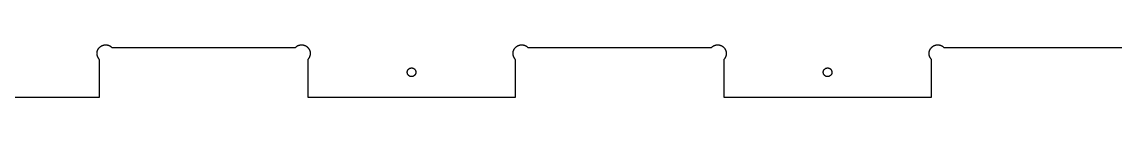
# Model space of a CAD drawing. Extents: x 0 to 96, y 0 to 48.
# Drawn here: x 32.27 to 48.05, y 3.55 to 4.31 of the extents above; entities that cross this region are included whole.
import ezdxf

# ---------------------------------------------------------------- set-up
doc = ezdxf.new("R2010")
doc.units = 0
doc.layers.add('Layer_1', color=7, linetype='CONTINUOUS')

msp = doc.modelspace()

# ---------------------------------------------------------------- linework, layer by layer
at = {"layer": 'Layer_1', "color": 7}
for p, q in [((33.378492, 4.259697), (33.381721, 4.263831)), ((33.381721, 4.263831), (33.385068, 4.267847)), ((33.385068, 4.267847), (33.388611, 4.271666)), ((33.388611, 4.271666), (33.392351, 4.275367)), ((33.392351, 4.275367), (33.39617, 4.27891)), ((33.39617, 4.27891), (33.400185, 4.282296)), ((33.400185, 4.282296), (33.404319, 4.285524)), ((33.404319, 4.285524), (33.408571, 4.288556)), ((33.408571, 4.288556), (33.412981, 4.29139)), ((33.412981, 4.29139), (33.417469, 4.294068)), ((33.417469, 4.294068), (33.422114, 4.296548)), ((33.422114, 4.296548), (33.4268, 4.298831)), ((33.4268, 4.298831), (33.431602, 4.300878)), ((33.431602, 4.300878), (33.436524, 4.302768)), ((33.436524, 4.302768), (33.441484, 4.304461)), ((33.441484, 4.304461), (33.446484, 4.305918)), ((33.446484, 4.305918), (33.451563, 4.307138)), ((33.451563, 4.307138), (33.456721, 4.308204)), ((33.456721, 4.308201), (33.461879, 4.30899)), ((33.461879, 4.308989), (33.467075, 4.309622)), ((33.467075, 4.309619), (33.472311, 4.309974)), ((33.472311, 4.309973), (33.477548, 4.310173)), ((33.477548, 4.31017), (33.482784, 4.310059)), ((33.482784, 4.310091), (33.48802, 4.309813)), ((33.48802, 4.309816), (33.493217, 4.309338)), ((33.493217, 4.309343), (33.498413, 4.308632)), ((33.498413, 4.308634), (33.503571, 4.30769)), ((33.503571, 4.307689), (33.50865, 4.306548)), ((33.50865, 4.306548), (33.513729, 4.305209)), ((33.513729, 4.305209), (33.518729, 4.303634)), ((33.518729, 4.303634), (33.52365, 4.301862)), ((33.52365, 4.301862), (33.528492, 4.299894)), ((33.528492, 4.299894), (33.533257, 4.297689)), ((33.533257, 4.297689), (33.537902, 4.295327)), ((33.537902, 4.295327), (33.542469, 4.292768)), ((33.542469, 4.292768), (33.546918, 4.290012)), ((33.546918, 4.290012), (33.551249, 4.287059)), ((33.551249, 4.287059), (33.555461, 4.283949)), ((33.555461, 4.283949), (33.559517, 4.280642)), ((33.559517, 4.280642), (33.563453, 4.277178)), ((33.563453, 4.277178), (33.567232, 4.273556)), ((33.567232, 4.273556), (36.217627, 4.273556)), ((36.217627, 4.273556), (36.219477, 4.275367)), ((36.219477, 4.275367), (36.223335, 4.27891)), ((36.223335, 4.27891), (36.227351, 4.282296)), ((36.227351, 4.282296), (36.231484, 4.285524)), ((36.231484, 4.285524), (36.235737, 4.288556)), ((36.235737, 4.288556), (36.240145, 4.29139)), ((36.240145, 4.29139), (36.244634, 4.294068)), ((36.244634, 4.294068), (36.24928, 4.296548)), ((36.24928, 4.296548), (36.253964, 4.298831)), ((36.253964, 4.298831), (36.258768, 4.300878)), ((36.258768, 4.300878), (36.26365, 4.302768)), ((36.26365, 4.302768), (36.268611, 4.304461)), ((36.268611, 4.304461), (36.27365, 4.305918)), ((36.27365, 4.305918), (36.278729, 4.307138)), ((36.278729, 4.307138), (36.283887, 4.308204)), ((36.283887, 4.308201), (36.289043, 4.30899)), ((36.289043, 4.308989), (36.294241, 4.309622)), ((36.294241, 4.309619), (36.299477, 4.309974)), ((36.299477, 4.309973), (36.304713, 4.310173)), ((36.304713, 4.31017), (36.307311, 4.31017)), ((36.307311, 4.31017), (36.312548, 4.30997)), ((36.312548, 4.309973), (36.317783, 4.309618)), ((36.317783, 4.309619), (36.322981, 4.308986)), ((36.322981, 4.308989), (36.328138, 4.3082)), ((36.328138, 4.308201), (36.333295, 4.307134)), ((36.333295, 4.307138), (36.338374, 4.305918)), ((36.338374, 4.305918), (36.343374, 4.304461)), ((36.343374, 4.304461), (36.348335, 4.302768)), ((36.348335, 4.302768), (36.353257, 4.300878)), ((36.353257, 4.300878), (36.35806, 4.298831)), ((36.35806, 4.298831), (36.362744, 4.296548)), ((36.362744, 4.296548), (36.36739, 4.294068)), ((36.36739, 4.294068), (36.371879, 4.29139)), ((36.371879, 4.29139), (36.376288, 4.288556)), ((36.376288, 4.288556), (36.38054, 4.285524)), ((36.38054, 4.285524), (36.384673, 4.282296)), ((36.384673, 4.282296), (36.388689, 4.27891)), ((36.388689, 4.27891), (36.392508, 4.275367)), ((36.392508, 4.275367), (36.396249, 4.271666)), ((36.396249, 4.271666), (36.399792, 4.267847)), ((36.399792, 4.267847), (36.403138, 4.263831)), ((36.403138, 4.263831), (36.406367, 4.259697)), ((39.38243, 4.259697), (39.385658, 4.263831)), ((39.385658, 4.263831), (39.389004, 4.267847)), ((39.389004, 4.267847), (39.392548, 4.271666)), ((39.392548, 4.271666), (39.396288, 4.275367)), ((39.396288, 4.275367), (39.400107, 4.27891)), ((39.400107, 4.27891), (39.404122, 4.282296)), ((39.404122, 4.282296), (39.408257, 4.285524)), ((39.408257, 4.285524), (39.412508, 4.288556)), ((39.412508, 4.288556), (39.416918, 4.29139)), ((39.416918, 4.29139), (39.421405, 4.294068)), ((39.421405, 4.294068), (39.426051, 4.296548)), ((39.426051, 4.296548), (39.430737, 4.298831)), ((39.430737, 4.298831), (39.43554, 4.300878)), ((39.43554, 4.300878), (39.440461, 4.302768)), ((39.440461, 4.302768), (39.445422, 4.304461)), ((39.445422, 4.304461), (39.450422, 4.305918)), ((39.450422, 4.305918), (39.4555, 4.307138)), ((39.4555, 4.307138), (39.460658, 4.308204)), ((39.460658, 4.308201), (39.465815, 4.30899)), ((39.465815, 4.308989), (39.471012, 4.309622)), ((39.471012, 4.309619), (39.476249, 4.309974)), ((39.476249, 4.309973), (39.481484, 4.310173)), ((39.481484, 4.31017), (39.486721, 4.310059)), ((39.486721, 4.310091), (39.491957, 4.309813)), ((39.491957, 4.309816), (39.497154, 4.309338)), ((39.497154, 4.309343), (39.502351, 4.308632)), ((39.502351, 4.308634), (39.507508, 4.30769)), ((39.507508, 4.307689), (39.512587, 4.306548)), ((39.512587, 4.306548), (39.517665, 4.305209)), ((39.517665, 4.305209), (39.522665, 4.303634)), ((39.522665, 4.303634), (39.527587, 4.301862)), ((39.527587, 4.301862), (39.53243, 4.299894)), ((39.53243, 4.299894), (39.537193, 4.297689)), ((39.537193, 4.297689), (39.541839, 4.295327)), ((39.541839, 4.295327), (39.546405, 4.292768)), ((39.546405, 4.292768), (39.550854, 4.290012)), ((39.550854, 4.290012), (39.555185, 4.287059)), ((39.555185, 4.287059), (39.559398, 4.283949)), ((39.559398, 4.283949), (39.563453, 4.280642)), ((39.563453, 4.280642), (39.56739, 4.277178)), ((39.56739, 4.277178), (39.57117, 4.273556)), ((39.57117, 4.273556), (42.221563, 4.273556)), ((42.221563, 4.273556), (42.223413, 4.275367)), ((42.223413, 4.275367), (42.227272, 4.27891)), ((42.227272, 4.27891), (42.231288, 4.282296)), ((42.231288, 4.282296), (42.235422, 4.285524)), ((42.235422, 4.285524), (42.239673, 4.288556)), ((42.239673, 4.288556), (42.244083, 4.29139)), ((42.244083, 4.29139), (42.248571, 4.294068)), ((42.248571, 4.294068), (42.253217, 4.296548)), ((42.253217, 4.296548), (42.257902, 4.298831)), ((42.257902, 4.298831), (42.262705, 4.300878)), ((42.262705, 4.300878), (42.267587, 4.302768)), ((42.267587, 4.302768), (42.272548, 4.304461)), ((42.272548, 4.304461), (42.277587, 4.305918)), ((42.277587, 4.305918), (42.282665, 4.307138)), ((42.282665, 4.307138), (42.287823, 4.308204)), ((42.287823, 4.308201), (42.292981, 4.30899)), ((42.292981, 4.308989), (42.298178, 4.309622)), ((42.298178, 4.309619), (42.303413, 4.309974)), ((42.303413, 4.309973), (42.30865, 4.310173)), ((42.30865, 4.31017), (42.311249, 4.31017)), ((42.311249, 4.31017), (42.316484, 4.30997)), ((42.316484, 4.309973), (42.321721, 4.309618)), ((42.321721, 4.309619), (42.326918, 4.308986)), ((42.326918, 4.308989), (42.332075, 4.3082)), ((42.332075, 4.308201), (42.337232, 4.307134)), ((42.337232, 4.307138), (42.342311, 4.305918)), ((42.342311, 4.305918), (42.347311, 4.304461)), ((42.347311, 4.304461), (42.352272, 4.302768)), ((42.352272, 4.302768), (42.357193, 4.300878)), ((42.357193, 4.300878), (42.361997, 4.298831)), ((42.361997, 4.298831), (42.366681, 4.296548)), ((42.366681, 4.296548), (42.371327, 4.294068)), ((42.371327, 4.294068), (42.375815, 4.29139)), ((42.375815, 4.29139), (42.380224, 4.288556)), ((42.380224, 4.288556), (42.384477, 4.285524)), ((42.384477, 4.285524), (42.388611, 4.282296)), ((42.388611, 4.282296), (42.392627, 4.27891)), ((42.392627, 4.27891), (42.396445, 4.275367)), ((42.396445, 4.275367), (42.400185, 4.271666)), ((42.400185, 4.271666), (42.403729, 4.267847)), ((42.403729, 4.267847), (42.407075, 4.263831)), ((42.407075, 4.263831), (42.410303, 4.259697)), ((45.386367, 4.259697), (45.389594, 4.263831)), ((45.389594, 4.263831), (45.392941, 4.267847)), ((45.392941, 4.267847), (45.396484, 4.271666)), ((45.396484, 4.271666), (45.400224, 4.275367)), ((45.400224, 4.275367), (45.404043, 4.27891)), ((45.404043, 4.27891), (45.40806, 4.282296)), ((45.40806, 4.282296), (45.412193, 4.285524)), ((45.412193, 4.285524), (45.416445, 4.288556)), ((45.416445, 4.288556), (45.420854, 4.29139)), ((45.420854, 4.29139), (45.425343, 4.294068)), ((45.425343, 4.294068), (45.429989, 4.296548)), ((45.429989, 4.296548), (45.434673, 4.298831)), ((45.434673, 4.298831), (45.439477, 4.300878)), ((45.439477, 4.300878), (45.444398, 4.302768)), ((45.444398, 4.302768), (45.449359, 4.304461)), ((45.449359, 4.304461), (45.454359, 4.305918)), ((45.454359, 4.305918), (45.459438, 4.307138)), ((45.459438, 4.307138), (45.464594, 4.308204)), ((45.464594, 4.308201), (45.469752, 4.30899)), ((45.469752, 4.308989), (45.474949, 4.309622)), ((45.474949, 4.309619), (45.480185, 4.309974)), ((45.480185, 4.309973), (45.485422, 4.310173)), ((45.485422, 4.31017), (45.490658, 4.310059)), ((45.490658, 4.310091), (45.495894, 4.309813)), ((45.495894, 4.309816), (45.501091, 4.309338)), ((45.501091, 4.309343), (45.506288, 4.308632)), ((45.506288, 4.308634), (45.511445, 4.30769)), ((45.511445, 4.307689), (45.516524, 4.306548)), ((45.516524, 4.306548), (45.521603, 4.305209)), ((45.521603, 4.305209), (45.526603, 4.303634)), ((45.526603, 4.303634), (45.531524, 4.301862)), ((45.531524, 4.301862), (45.536367, 4.299894)), ((45.536367, 4.299894), (45.54113, 4.297689)), ((45.54113, 4.297689), (45.545775, 4.295327)), ((45.545775, 4.295327), (45.550343, 4.292768)), ((45.550343, 4.292768), (45.554792, 4.290012)), ((45.554792, 4.290012), (45.559122, 4.287059)), ((45.559122, 4.287059), (45.563335, 4.283949)), ((45.563335, 4.283949), (45.56739, 4.280642)), ((45.56739, 4.280642), (45.571327, 4.277178)), ((45.571327, 4.277178), (45.575107, 4.273556)), ((45.575107, 4.273556), (48.225303, 4.273556)), ((33.353925, 4.181232), (33.353814, 4.186469)), ((33.353847, 4.186469), (33.354002, 4.191706)), ((33.354201, 4.175997), (33.353923, 4.181232)), ((33.354004, 4.191706), (33.354393, 4.196941)), ((33.354673, 4.1708), (33.354195, 4.175997)), ((33.354398, 4.196941), (33.354987, 4.202138)), ((33.355382, 4.165602), (33.354671, 4.1708)), ((33.354989, 4.202138), (33.355811, 4.207296)), ((33.356327, 4.160446), (33.355382, 4.165602)), ((33.355815, 4.207296), (33.356882, 4.212413)), ((33.357469, 4.155367), (33.356327, 4.160446)), ((33.356879, 4.212413), (33.358099, 4.217532)), ((33.358808, 4.150288), (33.357469, 4.155367)), ((33.358099, 4.217532), (33.359555, 4.222532)), ((33.360382, 4.145288), (33.358808, 4.150288)), ((33.359555, 4.222532), (33.361249, 4.227492)), ((33.362154, 4.140367), (33.360382, 4.145288)), ((33.361249, 4.227492), (33.363099, 4.232374)), ((33.364122, 4.135524), (33.362154, 4.140367)), ((33.363099, 4.232374), (33.365185, 4.237217)), ((33.366327, 4.13076), (33.364122, 4.135524)), ((33.365185, 4.237217), (33.367469, 4.241902)), ((33.368689, 4.126076), (33.366327, 4.13076)), ((33.367469, 4.241902), (33.369949, 4.246508)), ((33.371249, 4.121548), (33.368689, 4.126076)), ((33.369949, 4.246508), (33.372627, 4.251036)), ((33.374004, 4.117099), (33.371249, 4.121548)), ((33.372627, 4.251036), (33.375461, 4.255406)), ((33.376957, 4.112768), (33.374004, 4.117099)), ((33.375461, 4.255406), (33.378492, 4.259697)), ((33.380068, 4.108556), (33.376957, 4.112768)), ((33.383374, 4.1045), (33.380068, 4.108556)), ((33.386839, 4.100563), (33.383374, 4.1045)), ((36.401484, 4.1045), (36.39802, 4.100563)), ((36.404792, 4.108556), (36.401484, 4.1045)), ((36.407902, 4.112768), (36.404792, 4.108556)), ((36.406367, 4.259697), (36.409398, 4.255406)), ((36.410854, 4.117099), (36.407902, 4.112768)), ((36.409398, 4.255406), (36.412232, 4.251036)), ((36.413611, 4.121548), (36.410854, 4.117099)), ((36.412232, 4.251036), (36.41491, 4.246508)), ((36.41617, 4.126076), (36.413611, 4.121548)), ((36.41491, 4.246508), (36.41739, 4.241902)), ((36.418532, 4.13076), (36.41617, 4.126076)), ((36.41739, 4.241902), (36.419673, 4.237217)), ((36.420737, 4.135524), (36.418532, 4.13076)), ((36.419673, 4.237217), (36.42176, 4.232374)), ((36.422705, 4.140367), (36.420737, 4.135524)), ((36.42176, 4.232374), (36.423611, 4.227492)), ((36.424477, 4.145288), (36.422705, 4.140367)), ((36.423611, 4.227492), (36.425303, 4.222532)), ((36.426051, 4.150288), (36.424477, 4.145288)), ((36.425303, 4.222532), (36.42676, 4.217532)), ((36.42739, 4.155367), (36.426051, 4.150288)), ((36.42676, 4.217532), (36.427981, 4.212413)), ((36.428532, 4.160446), (36.42739, 4.155367)), ((36.427981, 4.212413), (36.429048, 4.207296)), ((36.429477, 4.165602), (36.428532, 4.160446)), ((36.429043, 4.207296), (36.429865, 4.202138)), ((36.430185, 4.1708), (36.429474, 4.165602)), ((36.42987, 4.202138), (36.430459, 4.196941)), ((36.430658, 4.175997), (36.43018, 4.1708)), ((36.430461, 4.196941), (36.43085, 4.191706)), ((36.430933, 4.181232), (36.430655, 4.175997)), ((36.430854, 4.191706), (36.43101, 4.186469)), ((36.431012, 4.186469), (36.430901, 4.181232)), ((39.357862, 4.181232), (39.357751, 4.186469)), ((39.357784, 4.186469), (39.35794, 4.191706)), ((39.358138, 4.175997), (39.35786, 4.181232)), ((39.357941, 4.191706), (39.35833, 4.196941)), ((39.358611, 4.1708), (39.358133, 4.175997)), ((39.358335, 4.196941), (39.358924, 4.202138)), ((39.359319, 4.165602), (39.358608, 4.1708)), ((39.358925, 4.202138), (39.359748, 4.207296)), ((39.360264, 4.160446), (39.35932, 4.165602)), ((39.359752, 4.207296), (39.360819, 4.212413)), ((39.361405, 4.155367), (39.360264, 4.160446)), ((39.360815, 4.212413), (39.362035, 4.217532)), ((39.362744, 4.150288), (39.361405, 4.155367)), ((39.362035, 4.217532), (39.363492, 4.222532)), ((39.364319, 4.145288), (39.362744, 4.150288)), ((39.363492, 4.222532), (39.365185, 4.227492)), ((39.366091, 4.140367), (39.364319, 4.145288)), ((39.365185, 4.227492), (39.367035, 4.232374)), ((39.36806, 4.135524), (39.366091, 4.140367)), ((39.367035, 4.232374), (39.369122, 4.237217)), ((39.370264, 4.13076), (39.36806, 4.135524)), ((39.369122, 4.237217), (39.371405, 4.241902)), ((39.372627, 4.126076), (39.370264, 4.13076)), ((39.371405, 4.241902), (39.373887, 4.246508)), ((39.375185, 4.121548), (39.372627, 4.126076)), ((39.373887, 4.246508), (39.376563, 4.251036)), ((39.377941, 4.117099), (39.375185, 4.121548)), ((39.376563, 4.251036), (39.379398, 4.255406)), ((39.380894, 4.112768), (39.377941, 4.117099)), ((39.379398, 4.255406), (39.38243, 4.259697)), ((39.384004, 4.108556), (39.380894, 4.112768)), ((39.387311, 4.1045), (39.384004, 4.108556)), ((39.390775, 4.100563), (39.387311, 4.1045)), ((42.405422, 4.1045), (42.401957, 4.100563)), ((42.408729, 4.108556), (42.405422, 4.1045)), ((42.411839, 4.112768), (42.408729, 4.108556)), ((42.410303, 4.259697), (42.413335, 4.255406)), ((42.414792, 4.117099), (42.411839, 4.112768)), ((42.413335, 4.255406), (42.41617, 4.251036)), ((42.417548, 4.121548), (42.414792, 4.117099)), ((42.41617, 4.251036), (42.418847, 4.246508)), ((42.420107, 4.126076), (42.417548, 4.121548)), ((42.418847, 4.246508), (42.421327, 4.241902)), ((42.422469, 4.13076), (42.420107, 4.126076)), ((42.421327, 4.241902), (42.423611, 4.237217)), ((42.424673, 4.135524), (42.422469, 4.13076)), ((42.423611, 4.237217), (42.425698, 4.232374)), ((42.426642, 4.140367), (42.424673, 4.135524)), ((42.425698, 4.232374), (42.427548, 4.227492)), ((42.428413, 4.145288), (42.426642, 4.140367)), ((42.427548, 4.227492), (42.429241, 4.222532)), ((42.429989, 4.150288), (42.428413, 4.145288)), ((42.429241, 4.222532), (42.430698, 4.217532)), ((42.431327, 4.155367), (42.429989, 4.150288)), ((42.430698, 4.217532), (42.431918, 4.212413)), ((42.432469, 4.160446), (42.431327, 4.155367)), ((42.431918, 4.212413), (42.432984, 4.207296)), ((42.433413, 4.165602), (42.432469, 4.160446)), ((42.432981, 4.207296), (42.433803, 4.202138)), ((42.434122, 4.1708), (42.433411, 4.165602)), ((42.433808, 4.202138), (42.434397, 4.196941)), ((42.434594, 4.175997), (42.434117, 4.1708)), ((42.434398, 4.196941), (42.434787, 4.191706)), ((42.43487, 4.181232), (42.434592, 4.175997)), ((42.434792, 4.191706), (42.434948, 4.186469)), ((42.434949, 4.186469), (42.434838, 4.181232)), ((45.3618, 4.181232), (45.361689, 4.186469)), ((45.361721, 4.186469), (45.361877, 4.191706)), ((45.362075, 4.175997), (45.361798, 4.181232)), ((45.361879, 4.191706), (45.362268, 4.196941)), ((45.362548, 4.1708), (45.36207, 4.175997)), ((45.362272, 4.196941), (45.362861, 4.202138)), ((45.363257, 4.165602), (45.362545, 4.1708)), ((45.362862, 4.202138), (45.363684, 4.207296)), ((45.364201, 4.160446), (45.363257, 4.165602)), ((45.363689, 4.207296), (45.364755, 4.212413)), ((45.365343, 4.155367), (45.364201, 4.160446)), ((45.364752, 4.212413), (45.365973, 4.217532)), ((45.366681, 4.150288), (45.365343, 4.155367)), ((45.365973, 4.217532), (45.36743, 4.222532)), ((45.368257, 4.145288), (45.366681, 4.150288)), ((45.36743, 4.222532), (45.369122, 4.227492)), ((45.370028, 4.140367), (45.368257, 4.145288)), ((45.369122, 4.227492), (45.370973, 4.232374)), ((45.371997, 4.135524), (45.370028, 4.140367)), ((45.370973, 4.232374), (45.37306, 4.237217)), ((45.374201, 4.13076), (45.371997, 4.135524)), ((45.37306, 4.237217), (45.375343, 4.241902)), ((45.376563, 4.126076), (45.374201, 4.13076)), ((45.375343, 4.241902), (45.377823, 4.246508)), ((45.379122, 4.121548), (45.376563, 4.126076)), ((45.377823, 4.246508), (45.3805, 4.251036)), ((45.381879, 4.117099), (45.379122, 4.121548)), ((45.3805, 4.251036), (45.383335, 4.255406)), ((45.384831, 4.112768), (45.381879, 4.117099)), ((45.383335, 4.255406), (45.386367, 4.259697)), ((45.387941, 4.108556), (45.384831, 4.112768)), ((45.391249, 4.1045), (45.387941, 4.108556)), ((45.394713, 4.100563), (45.391249, 4.1045)), ((33.390461, 4.096783), (33.386839, 4.100563)), ((33.390461, 3.554816), (33.390461, 4.096783)), ((36.39802, 4.100563), (36.394398, 4.096783)), ((36.394398, 4.096783), (36.394398, 3.554816)), ((37.83743, 3.941981), (37.83928, 3.945446)), ((37.83928, 3.945446), (37.841367, 3.948752)), ((37.841367, 3.948752), (37.843611, 3.951981)), ((37.843611, 3.951981), (37.846091, 3.955012)), ((37.846091, 3.955012), (37.848768, 3.957926)), ((37.848768, 3.957926), (37.851603, 3.960642)), ((37.851603, 3.960642), (37.854594, 3.963162)), ((37.854594, 3.963162), (37.857744, 3.965484)), ((37.857744, 3.965484), (37.861051, 3.96765)), ((37.861051, 3.96765), (37.864477, 3.969579)), ((37.864477, 3.969579), (37.867981, 3.971272)), ((37.867981, 3.971272), (37.871642, 3.972768)), ((37.871642, 3.972768), (37.875343, 3.974028)), ((37.875343, 3.974028), (37.879122, 3.975017)), ((37.879122, 3.975012), (37.882981, 3.975801)), ((37.882981, 3.9758), (37.886879, 3.976356)), ((37.886879, 3.976351), (37.890815, 3.976629)), ((37.890815, 3.976627), (37.894713, 3.976627)), ((37.894713, 3.976666), (37.89865, 3.976466)), ((37.89865, 3.976469), (37.902548, 3.975991)), ((37.902548, 3.975997), (37.906405, 3.97533)), ((37.906405, 3.975327), (37.910224, 3.974382)), ((37.910224, 3.974382), (37.913964, 3.973201)), ((37.913964, 3.973201), (37.917627, 3.971783)), ((37.917627, 3.971783), (37.921209, 3.97017)), ((37.921209, 3.97017), (37.924673, 3.968319)), ((37.924673, 3.968319), (37.92802, 3.966232)), ((37.92802, 3.966232), (37.931209, 3.963949)), ((37.931209, 3.963949), (37.934241, 3.961508)), ((37.934241, 3.961508), (37.937154, 3.958831)), ((37.937154, 3.958831), (37.93987, 3.955997)), ((37.93987, 3.955997), (37.94239, 3.953004)), ((37.94239, 3.953004), (37.944752, 3.949854)), ((37.944752, 3.949854), (37.946879, 3.946548)), ((37.946879, 3.946548), (37.948808, 3.943122)), ((39.394398, 4.096783), (39.390775, 4.100563)), ((39.394398, 3.554816), (39.394398, 4.096783)), ((42.401957, 4.100563), (42.398335, 4.096783)), ((42.398335, 4.096783), (42.398335, 3.554816)), ((43.841367, 3.941981), (43.843217, 3.945446)), ((43.843217, 3.945446), (43.845303, 3.948752)), ((43.845303, 3.948752), (43.847548, 3.951981)), ((43.847548, 3.951981), (43.850028, 3.955012)), ((43.850028, 3.955012), (43.852705, 3.957926)), ((43.852705, 3.957926), (43.85554, 3.960642)), ((43.85554, 3.960642), (43.858532, 3.963162)), ((43.858532, 3.963162), (43.861681, 3.965484)), ((43.861681, 3.965484), (43.864989, 3.96765)), ((43.864989, 3.96765), (43.868413, 3.969579)), ((43.868413, 3.969579), (43.871918, 3.971272)), ((43.871918, 3.971272), (43.875579, 3.972768)), ((43.875579, 3.972768), (43.87928, 3.974028)), ((43.87928, 3.974028), (43.88306, 3.975017)), ((43.88306, 3.975012), (43.886918, 3.975801)), ((43.886918, 3.9758), (43.890815, 3.976356)), ((43.890815, 3.976351), (43.894752, 3.976629)), ((43.894752, 3.976627), (43.89865, 3.976627)), ((43.89865, 3.976666), (43.902587, 3.976466)), ((43.902587, 3.976469), (43.906484, 3.975991)), ((43.906484, 3.975997), (43.910343, 3.97533)), ((43.910343, 3.975327), (43.914162, 3.974382)), ((43.914162, 3.974382), (43.917902, 3.973201)), ((43.917902, 3.973201), (43.921563, 3.971783)), ((43.921563, 3.971783), (43.925145, 3.97017)), ((43.925145, 3.97017), (43.928611, 3.968319)), ((43.928611, 3.968319), (43.931957, 3.966232)), ((43.931957, 3.966232), (43.935145, 3.963949)), ((43.935145, 3.963949), (43.938178, 3.961508)), ((43.938178, 3.961508), (43.941091, 3.958831)), ((43.941091, 3.958831), (43.943808, 3.955997)), ((43.943808, 3.955997), (43.946327, 3.953004)), ((43.946327, 3.953004), (43.948689, 3.949854)), ((43.948689, 3.949854), (43.950815, 3.946548)), ((43.950815, 3.946548), (43.952744, 3.943122)), ((45.398335, 4.096783), (45.394713, 4.100563)), ((45.398335, 3.554816), (45.398335, 4.096783)), ((37.830933, 3.915484), (37.831133, 3.919421)), ((37.831249, 3.90765), (37.830971, 3.911548)), ((37.830973, 3.911548), (37.830973, 3.915484)), ((37.83113, 3.919421), (37.831608, 3.923319)), ((37.8318, 3.903752), (37.831244, 3.90765)), ((37.831602, 3.923319), (37.832269, 3.927178)), ((37.832548, 3.899894), (37.831803, 3.903752)), ((37.832272, 3.927178), (37.833217, 3.930997)), ((37.833571, 3.896114), (37.832549, 3.899894)), ((37.833217, 3.930997), (37.834398, 3.934737)), ((37.834831, 3.892374), (37.833571, 3.896114)), ((37.834398, 3.934737), (37.835815, 3.938398)), ((37.836327, 3.888752), (37.834831, 3.892374)), ((37.835815, 3.938398), (37.83743, 3.941981)), ((37.83802, 3.885209), (37.836327, 3.888752)), ((37.839949, 3.881783), (37.83802, 3.885209)), ((37.842075, 3.878516), (37.839949, 3.881783)), ((37.844438, 3.875367), (37.842075, 3.878516)), ((37.846957, 3.872374), (37.844438, 3.875367)), ((37.849673, 3.86954), (37.846957, 3.872374)), ((37.852587, 3.866862), (37.849673, 3.86954)), ((37.855619, 3.864382), (37.852587, 3.866862)), ((37.858808, 3.862138), (37.855619, 3.864382)), ((37.862154, 3.860051), (37.858808, 3.862138)), ((37.865619, 3.858201), (37.862154, 3.860051)), ((37.869201, 3.856548), (37.865619, 3.858201)), ((37.872862, 3.85517), (37.869201, 3.856548)), ((37.876603, 3.853989), (37.872862, 3.85517)), ((37.880422, 3.853043), (37.876603, 3.853988)), ((37.88428, 3.852334), (37.880422, 3.853046)), ((37.888178, 3.851902), (37.88428, 3.852336)), ((37.892114, 3.851706), (37.888178, 3.851906)), ((37.896012, 3.851744), (37.892114, 3.851744)), ((37.899949, 3.85202), (37.896012, 3.851742)), ((37.903847, 3.852571), (37.899949, 3.852016)), ((37.907665, 3.853319), (37.903847, 3.852574)), ((37.911484, 3.854343), (37.907665, 3.853321)), ((37.915185, 3.855602), (37.911484, 3.854343)), ((37.918847, 3.857099), (37.915185, 3.855602)), ((37.922351, 3.858792), (37.918847, 3.857099)), ((37.925775, 3.860721), (37.922351, 3.858792)), ((37.929083, 3.862847), (37.925775, 3.860721)), ((37.932232, 3.865209), (37.929083, 3.862847)), ((37.935224, 3.867729), (37.932232, 3.865209)), ((37.93806, 3.870446), (37.935224, 3.867729)), ((37.940737, 3.873319), (37.93806, 3.870446)), ((37.943178, 3.87639), (37.940737, 3.873319)), ((37.945461, 3.879579), (37.943178, 3.87639)), ((37.947548, 3.882926), (37.945461, 3.879579)), ((37.949398, 3.88639), (37.947548, 3.882926)), ((37.948808, 3.943122), (37.9505, 3.939579)), ((37.951012, 3.889973), (37.949398, 3.88639)), ((37.9505, 3.939579), (37.951997, 3.935957)), ((37.95243, 3.893634), (37.951012, 3.889973)), ((37.951997, 3.935957), (37.953257, 3.932257)), ((37.953611, 3.897374), (37.95243, 3.893634)), ((37.953257, 3.932257), (37.954279, 3.928438)), ((37.954555, 3.901193), (37.953611, 3.897374)), ((37.95428, 3.928438), (37.955024, 3.924619)), ((37.955224, 3.905051), (37.954558, 3.901193)), ((37.955028, 3.924619), (37.955583, 3.920721)), ((37.955698, 3.908949), (37.95522, 3.905051)), ((37.955579, 3.920721), (37.955857, 3.916783)), ((37.955894, 3.912887), (37.955694, 3.908949)), ((37.955854, 3.916783), (37.955854, 3.912887)), ((43.83487, 3.915484), (43.83507, 3.919421)), ((43.835185, 3.90765), (43.834908, 3.911548)), ((43.83491, 3.911548), (43.83491, 3.915484)), ((43.835068, 3.919421), (43.835545, 3.923319)), ((43.835737, 3.903752), (43.835181, 3.90765)), ((43.83554, 3.923319), (43.836207, 3.927178)), ((43.836484, 3.899894), (43.83574, 3.903752)), ((43.836209, 3.927178), (43.837153, 3.930997)), ((43.837508, 3.896114), (43.836485, 3.899894)), ((43.837154, 3.930997), (43.838335, 3.934737)), ((43.838768, 3.892374), (43.837508, 3.896114)), ((43.838335, 3.934737), (43.839752, 3.938398)), ((43.840264, 3.888752), (43.838768, 3.892374)), ((43.839752, 3.938398), (43.841367, 3.941981)), ((43.841957, 3.885209), (43.840264, 3.888752)), ((43.843887, 3.881783), (43.841957, 3.885209)), ((43.846012, 3.878516), (43.843887, 3.881783)), ((43.848374, 3.875367), (43.846012, 3.878516)), ((43.850894, 3.872374), (43.848374, 3.875367)), ((43.853611, 3.86954), (43.850894, 3.872374)), ((43.856524, 3.866862), (43.853611, 3.86954)), ((43.859555, 3.864382), (43.856524, 3.866862)), ((43.862744, 3.862138), (43.859555, 3.864382)), ((43.866091, 3.860051), (43.862744, 3.862138)), ((43.869555, 3.858201), (43.866091, 3.860051)), ((43.873138, 3.856548), (43.869555, 3.858201)), ((43.8768, 3.85517), (43.873138, 3.856548)), ((43.88054, 3.853989), (43.8768, 3.85517)), ((43.884359, 3.853043), (43.88054, 3.853988)), ((43.888217, 3.852334), (43.884359, 3.853046)), ((43.892114, 3.851902), (43.888217, 3.852336)), ((43.896051, 3.851706), (43.892114, 3.851906)), ((43.899949, 3.851744), (43.896051, 3.851744)), ((43.903887, 3.85202), (43.899949, 3.851742)), ((43.907784, 3.852571), (43.903887, 3.852016)), ((43.911603, 3.853319), (43.907784, 3.852574)), ((43.915422, 3.854343), (43.911603, 3.853321)), ((43.919122, 3.855602), (43.915422, 3.854343)), ((43.922784, 3.857099), (43.919122, 3.855602)), ((43.926288, 3.858792), (43.922784, 3.857099)), ((43.929713, 3.860721), (43.926288, 3.858792)), ((43.93302, 3.862847), (43.929713, 3.860721)), ((43.93617, 3.865209), (43.93302, 3.862847)), ((43.939162, 3.867729), (43.93617, 3.865209)), ((43.941997, 3.870446), (43.939162, 3.867729)), ((43.944673, 3.873319), (43.941997, 3.870446)), ((43.947114, 3.87639), (43.944673, 3.873319)), ((43.949398, 3.879579), (43.947114, 3.87639)), ((43.951484, 3.882926), (43.949398, 3.879579)), ((43.953335, 3.88639), (43.951484, 3.882926)), ((43.952744, 3.943122), (43.954438, 3.939579)), ((43.954949, 3.889973), (43.953335, 3.88639)), ((43.954438, 3.939579), (43.955933, 3.935957)), ((43.956367, 3.893634), (43.954949, 3.889973)), ((43.955933, 3.935957), (43.957193, 3.932257)), ((43.957548, 3.897374), (43.956367, 3.893634)), ((43.957193, 3.932257), (43.958215, 3.928438)), ((43.958492, 3.901193), (43.957548, 3.897374)), ((43.958217, 3.928438), (43.958961, 3.924619)), ((43.959162, 3.905051), (43.958495, 3.901193)), ((43.958964, 3.924619), (43.95952, 3.920721)), ((43.959634, 3.908949), (43.959157, 3.905051)), ((43.959517, 3.920721), (43.959794, 3.916783)), ((43.959831, 3.912887), (43.959631, 3.908949)), ((43.959792, 3.916783), (43.959792, 3.912887)), ((30.390461, 3.554816), (33.390461, 3.554816)), ((36.394398, 3.554816), (39.394398, 3.554816)), ((42.398335, 3.554816), (45.398335, 3.554816))]:
    msp.add_line(p, q, dxfattribs=at)

doc.saveas('drawing.dxf')
